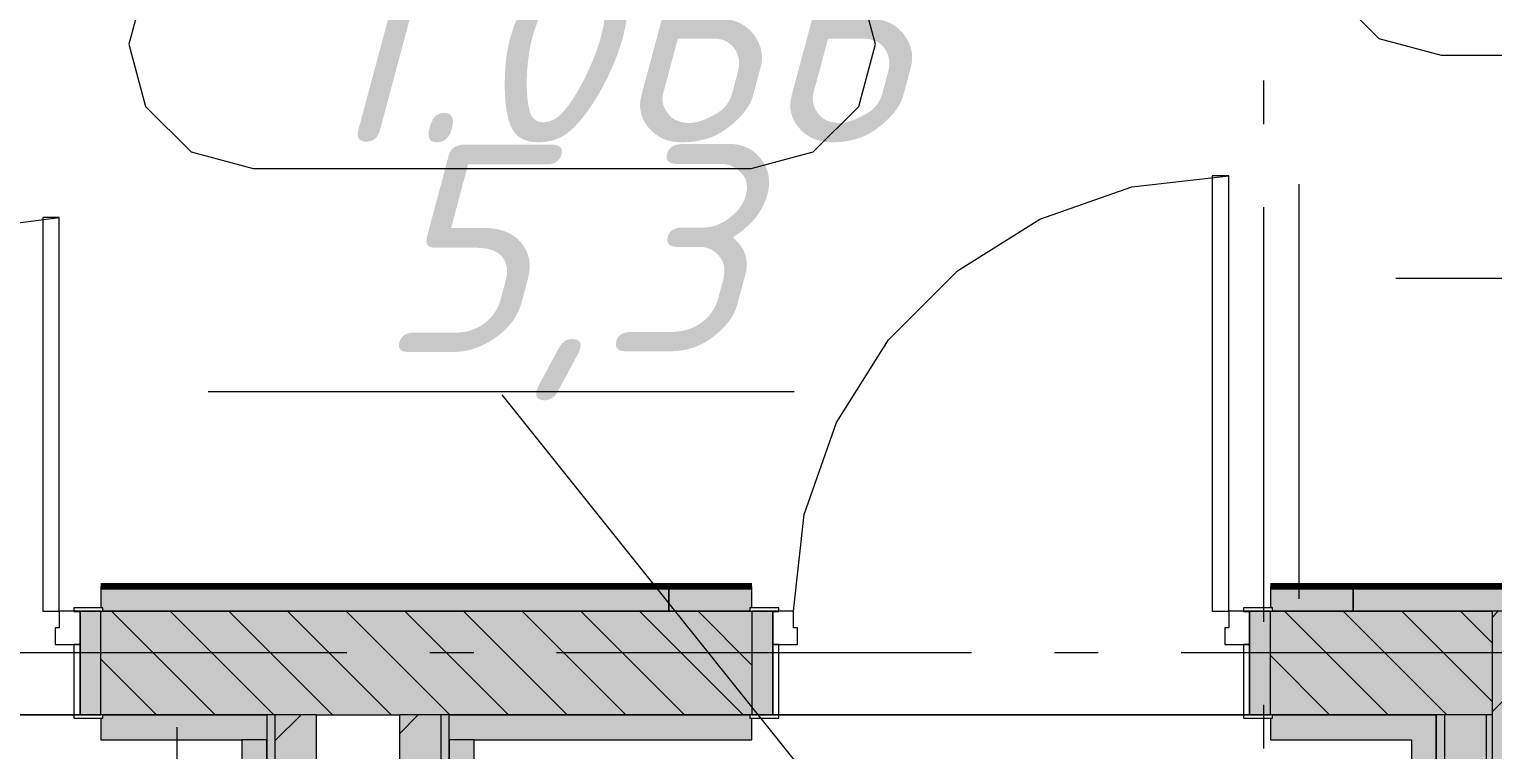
# Model space of a CAD drawing. Header units: millimetres. Extents: x -537608 to 253996, y -217170 to 186033.
# Drawn here: x -358903 to -355375, y -204334 to -202596 of the extents above; entities that cross this region are included whole.
import ezdxf

# ---------------------------------------------------------------- set-up
doc = ezdxf.new("R2010")
doc.units = ezdxf.units.MM
doc.layers.add('16) Лак 1.6м', color=160, linetype='Continuous', lineweight=90)
doc.layers.add('PDF _Геометрия', color=7, linetype='Continuous')
doc.layers.add('PDF _Текст', color=7, linetype='Continuous')
doc.layers.add('PDF _Сплошная заливка', color=7, linetype='Continuous', true_color=0xffffff)
doc.styles.add('PDF ISOCPEUR Italic', font='isocpeui.ttf')

msp = doc.modelspace()

# ---------------------------------------------------------------- hatches: boundary and pattern name
at = {"layer": 'PDF _Сплошная заливка', "true_color": 0xff7d7d, "transparency": 33554559}
h = msp.add_hatch(color=11, dxfattribs=at)
h.paths.add_polyline_path([(-357533.854, -203999.6527), (-357360.8599, -203999.6527), (-357360.8599, -203939.6542), (-358730.8624, -203939.6542), (-358730.8624, -203991.6523), (-358725.8589, -203991.6523), (-358725.8589, -203999.6527), (-358377.1234, -203999.6527)], flags=0)
h.paths.add_polyline_path([(-360476.2026, -203999.6527), (-359885.8624, -203999.6527), (-359885.8624, -203991.6523), (-359880.859, -203991.6523), (-359880.859, -203939.6542), (-360476.2026, -203939.6542)], flags=0)
at = {"layer": 'PDF _Сплошная заливка', "true_color": 0x93bf4f, "transparency": 33554559}
h = msp.add_hatch(color=73, dxfattribs=at)
h.paths.add_polyline_path([(-357165.8624, -203999.6527), (-357165.8624, -203991.6523), (-357160.859, -203991.6523), (-357160.859, -203939.6542), (-357360.8599, -203939.6542), (-357360.8599, -203999.6527)], flags=0)
h.paths.add_polyline_path([(-355847.3154, -203999.6527), (-355710.8611, -203999.6527), (-355710.8611, -203939.6542), (-355910.862, -203939.6542), (-355910.862, -203991.6523), (-355905.8586, -203991.6523), (-355905.8586, -203999.6527)], flags=0)
at = {"layer": 'PDF _Сплошная заливка', "true_color": 0xff7d7d, "transparency": 33554559}
h = msp.add_hatch(color=11, dxfattribs=at)
h.paths.add_polyline_path([(-321426.1849, -203999.6527), (-321123.1866, -203999.6527), (-321123.1866, -203939.6542), (-321816.1883, -203939.6542), (-321816.1883, -203999.6527), (-321694.9038, -203999.6527)], flags=0)
h.paths.add_polyline_path([(-323926.1873, -203999.6527), (-323576.1858, -203999.6527), (-323576.1858, -203939.6542), (-334776.1922, -203939.6542), (-334776.1922, -203999.6527), (-324426.1895, -203999.6527)], flags=0)
h.paths.add_polyline_path([(-335476.1953, -203999.6527), (-335476.1953, -203939.6542), (-335716.1895, -203939.6542), (-335716.1895, -203999.6527), (-335608.8518, -203999.6527)], flags=0)
h.paths.add_polyline_path([(-339976.1894, -203999.6527), (-336416.1926, -203999.6527), (-336416.1926, -203939.6542), (-340318.0442, -203939.6542), (-340318.0442, -203999.6527)], flags=0)
h.paths.add_polyline_path([(-344884.8143, -203999.6527), (-342086.197, -203999.6527), (-342086.197, -203939.6542), (-349226.1959, -203939.6542), (-349226.1959, -203999.6527), (-345356.1994, -203999.6527)], flags=0)
h.paths.add_polyline_path([(-350876.1946, -203999.6527), (-350436.1995, -203999.6527), (-350436.1995, -203939.6542), (-351896.1957, -203939.6542), (-351896.1957, -203991.6523), (-351891.2008, -203991.6523), (-351891.2008, -203999.6527), (-351376.1968, -203999.6527)], flags=0)
h.paths.add_polyline_path([(-353596.1945, -203999.6527), (-353051.1956, -203999.6527), (-353051.1956, -203991.6523), (-353046.2007, -203991.6523), (-353046.2007, -203939.6542), (-353626.1981, -203939.6542), (-353626.1981, -203991.6523), (-353596.1945, -203991.6523), (-353596.1945, -203996.5524)], flags=0)
h.paths.add_polyline_path([(-354606.1973, -203999.6527), (-354606.1973, -203991.6523), (-354576.2023, -203991.6523), (-354576.2023, -203939.6542), (-355710.8611, -203939.6542), (-355710.8611, -203999.6527), (-354876.195, -203999.6527)], flags=0)
at = {"layer": 'PDF _Сплошная заливка', "transparency": 33554559}
h = msp.add_hatch(color=256, dxfattribs=at)
h.paths.add_polyline_path([(-355376.1973, -204249.6538), (-355376.1973, -203999.6527), (-355910.862, -203999.6527), (-355910.862, -204249.6538), (-355390.8545, -204249.6538)], flags=0)
h.paths.add_polyline_path([(-358725.8589, -204249.6538), (-357160.859, -204249.6538), (-357160.859, -203999.6527), (-358730.8624, -203999.6527), (-358730.8624, -204249.6538)], flags=0)
h.paths.add_polyline_path([(-359885.8624, -204249.6538), (-359880.859, -204249.6538), (-359880.859, -203999.6527), (-359976.2004, -203999.6527), (-359976.2004, -204249.6538)], flags=0)
at = {"layer": 'PDF _Сплошная заливка', "true_color": 0x2254ff, "transparency": 33554559}
h = msp.add_hatch(color=160, dxfattribs=at)
h.paths.add_polyline_path([(-358730.8624, -204309.6524), (-358330.8606, -204309.6524), (-358330.8606, -204249.6538), (-358725.8589, -204250.5365), (-358725.8589, -204257.6542), (-358730.8624, -204257.6542)], flags=0)
h.paths.add_polyline_path([(-359976.2004, -204309.6524), (-359880.859, -204309.6524), (-359880.859, -204257.6542), (-359885.8624, -204257.6542), (-359885.8624, -204249.6538), (-359976.2004, -204249.6538)], flags=0)
at = {"layer": 'PDF _Сплошная заливка', "transparency": 33554559}
for points in [[(-358310.864, -207127.0692), (-358210.8636, -207127.0692), (-358210.8636, -204249.6538), (-358310.864, -204249.6538), (-358310.864, -207027.0688)], [(-357910.8622, -206420.082), (-357890.857, -206420.082), (-357890.857, -204249.6538), (-357910.8622, -204249.6538), (-357910.8622, -205334.3985)], [(-355510.8603, -206480.0805), (-355490.855, -206480.0805), (-355490.855, -204249.6538), (-355510.8603, -204249.6538), (-355510.8603, -205334.3985)], [(-355370.8579, -206480.0805), (-355370.8579, -204499.6549), (-355376.1973, -204499.6549), (-355376.1973, -204249.6538), (-355390.8545, -204249.6538), (-355390.8545, -206480.0805)]]:
    msp.add_hatch(color=256, dxfattribs=at).paths.add_polyline_path(points)
at = {"layer": 'PDF _Сплошная заливка', "true_color": 0xbce362, "transparency": 33554559}
h = msp.add_hatch(color=63, dxfattribs=at)
h.paths.add_polyline_path([(-355510.8603, -204309.6524), (-355510.8603, -204249.6538), (-355905.8586, -204250.5365), (-355905.8586, -204257.6542), (-355910.862, -204257.6542), (-355910.862, -204309.6524), (-355570.8588, -204309.6524)], flags=0)
h.paths.add_polyline_path([(-357890.857, -204309.6524), (-357160.859, -204309.6524), (-357160.859, -204257.6542), (-357165.8624, -204257.6542), (-357165.8624, -204249.6538), (-357890.857, -204249.6538)], flags=0)
at = {"layer": 'PDF _Сплошная заливка', "true_color": 0xb32d2d, "transparency": 33554559}
h = msp.add_hatch(color=15, dxfattribs=at)
h.paths.add_polyline_path([(-358390.8592, -207007.0678), (-358330.8606, -207007.0678), (-358330.8606, -206713.689), (-358390.8592, -206713.689), (-358390.8592, -206947.065)], flags=0)
h.paths.add_polyline_path([(-358377.1234, -204513.6879), (-358330.8606, -204513.6879), (-358330.8606, -204309.6524), (-358390.8592, -204309.6524), (-358390.8592, -204513.6879)], flags=0)

# ---------------------------------------------------------------- linework, layer by layer
at = {"layer": '16) Лак 1.6м'}
for p, q in [((-357360.8599, -203939.6542), (-358730.8624, -203939.6542)), ((-357160.859, -203939.6542), (-357360.8599, -203939.6542)), ((-355710.8611, -203939.6542), (-355910.862, -203939.6542)), ((-354576.2023, -203939.6542), (-355710.8611, -203939.6542))]:
    msp.add_line(p, q, dxfattribs=at)
at = {"layer": 'PDF _Геометрия', "color": 253, "lineweight": 9, "true_color": 0xaaaaaa}
for p, q in [((-358622.8961, -202481.882), (-358663.0874, -202631.8827)), ((-356863.088, -202631.8827), (-356903.2795, -202481.882)), ((-355759.1218, -202508.4237), (-355649.3124, -202618.2308)), ((-358663.0874, -202631.8827), (-358622.8961, -202781.8833)), ((-356903.2795, -202781.8833), (-356863.088, -202631.8827)), ((-355649.3124, -202618.2308), (-355499.3118, -202658.4222)), ((-355499.3118, -202658.4222), (-354299.3065, -202658.4222)), ((-355926.1997, -202825.0759), (-355926.1997, -202719.2432)), ((-358622.8961, -202781.8833), (-358513.0868, -202891.6905)), ((-357013.0887, -202891.6905), (-356903.2795, -202781.8833)), ((-358513.0868, -202891.6905), (-358363.0861, -202931.8819)), ((-357163.0894, -202931.8819), (-357013.0887, -202891.6905)), ((-358363.0861, -202931.8819), (-357163.0894, -202931.8819)), ((-355926.1997, -204025.0791), (-355926.1997, -203025.0768)), ((-355608.346, -203196.4585), (-354195.4393, -203196.4585)), ((-358472.129, -203469.9182), (-357059.2137, -203469.9182)), ((-356685.3573, -204825.1257), (-357763.0835, -203477.3287)), ((-358137.5512, -204099.6531), (-359137.5556, -204099.6531)), ((-357831.7196, -204099.6531), (-357937.5503, -204099.6531)), ((-356631.7143, -204099.6531), (-357631.7188, -204099.6531)), ((-356325.8828, -204099.6531), (-356431.7134, -204099.6531)), ((-355125.8861, -204099.6531), (-356125.8819, -204099.6531)), ((-355926.1997, -204330.9106), (-355926.1997, -204225.0757)), ((-357410.8601, -204249.6538), (-357403.8587, -204249.6538))]:
    msp.add_line(p, q, dxfattribs=at)
at = {"layer": 'PDF _Геометрия', "lineweight": 9}
for p, q in [((-356244.5097, -202975.9787), (-356010.8624, -202949.6545)), ((-356010.8624, -202949.6545), (-356050.8558, -202949.6545)), ((-356050.8558, -202949.6545), (-356050.8558, -203999.6527)), ((-356010.8624, -203999.6527), (-356010.8624, -202949.6545)), ((-355841.4163, -203969.6535), (-355841.4163, -202969.6533)), ((-356466.4363, -203053.6358), (-356244.5097, -202975.9787)), ((-359076.7389, -203082.0247), (-358830.8629, -203049.6528)), ((-358830.8629, -203049.6528), (-358870.8562, -203049.6528)), ((-358870.8562, -203049.6528), (-358870.8562, -203999.6527)), ((-358830.8629, -203999.6527), (-358830.8629, -203049.6528)), ((-356665.5243, -203178.731), (-356466.4363, -203053.6358)), ((-356831.7841, -203344.9887), (-356665.5243, -203178.731)), ((-356956.8794, -203544.0746), (-356831.7841, -203344.9887)), ((-357034.5321, -203766.0054), (-356956.8794, -203544.0746)), ((-357060.8585, -203999.6527), (-357034.5321, -203766.0054)), ((-358730.8624, -203939.6542), (-358730.8624, -203991.6523)), ((-357360.8599, -203939.6542), (-357360.8599, -203999.6527)), ((-357360.8599, -203999.6527), (-357360.8599, -203939.6542)), ((-357160.859, -203991.6523), (-357160.859, -203939.6542)), ((-355910.862, -203939.6542), (-355910.862, -203991.6523)), ((-355710.8611, -203939.6542), (-355710.8611, -203999.6527)), ((-355710.8611, -203999.6527), (-355710.8611, -203939.6542)), ((-358725.8589, -203991.6523), (-358795.8558, -203991.6523)), ((-358795.8558, -203991.6523), (-358795.8558, -203999.6527)), ((-358725.8589, -203999.6527), (-358725.8589, -203991.6523)), ((-357095.8569, -203991.6523), (-357165.8624, -203991.6523)), ((-357165.8624, -203991.6523), (-357165.8624, -203999.6527)), ((-357095.8569, -203999.6527), (-357095.8569, -203991.6523)), ((-355905.8586, -203991.6523), (-355975.8555, -203991.6523)), ((-355975.8555, -203991.6523), (-355975.8555, -203999.6527)), ((-355905.8586, -203999.6527), (-355905.8586, -203991.6523)), ((-358870.8562, -203999.6527), (-358830.8629, -203999.6527)), ((-358830.8629, -203999.6527), (-358830.8629, -204039.6546)), ((-358780.8626, -203999.6527), (-358830.8629, -203999.6527)), ((-358780.8626, -203999.6527), (-358795.8558, -203999.6527)), ((-358795.8558, -203999.6527), (-358795.8558, -204000.656)), ((-358795.8558, -203999.6527), (-358725.8589, -203999.6527)), ((-358795.8558, -204000.656), (-358780.8626, -204000.656)), ((-358780.8626, -204079.6522), (-358780.8626, -203999.6527)), ((-358730.8624, -203999.6527), (-358780.8626, -203999.6527)), ((-358780.8626, -203999.6527), (-358780.8626, -204249.6538)), ((-358780.8626, -204000.656), (-358780.8626, -203999.6527)), ((-358730.8624, -204249.6538), (-358730.8624, -203999.6527)), ((-357360.8599, -203999.6527), (-358725.8589, -203999.6527)), ((-358725.8589, -203999.6527), (-357360.8599, -203999.6527)), ((-358455.0603, -204249.6538), (-358705.0528, -203999.6527)), ((-358313.6371, -204249.6538), (-358563.6381, -203999.6527)), ((-358172.2137, -204249.6538), (-358422.2148, -203999.6527)), ((-358030.7904, -204249.6538), (-358280.7916, -203999.6527)), ((-357889.3672, -204249.6538), (-358139.3683, -203999.6527)), ((-357747.9525, -204249.6538), (-357997.9536, -203999.6527)), ((-357606.5292, -204249.6538), (-357856.5303, -203999.6527)), ((-357465.1059, -204249.6538), (-357715.107, -203999.6527)), ((-357323.6826, -204249.6538), (-357573.6837, -203999.6527)), ((-357182.2679, -204249.6538), (-357432.2604, -203999.6527)), ((-357360.8599, -203999.6527), (-357165.8624, -203999.6527)), ((-357165.8624, -203999.6527), (-357360.8599, -203999.6527)), ((-357160.859, -204129.6352), (-357290.8457, -203999.6527)), ((-357165.8624, -203999.6527), (-357095.8569, -203999.6527)), ((-357110.8587, -203999.6527), (-357160.859, -203999.6527)), ((-357160.859, -203999.6527), (-357160.859, -204249.6538)), ((-357060.8585, -203999.6527), (-357110.8587, -203999.6527)), ((-357110.8587, -203999.6527), (-357110.8587, -204079.6522)), ((-357110.8587, -204249.6538), (-357110.8587, -203999.6527)), ((-357095.8569, -203999.6527), (-357110.8587, -203999.6527)), ((-357110.8587, -203999.6527), (-357110.8587, -204000.656)), ((-357110.8587, -204000.656), (-357095.8569, -204000.656)), ((-357095.8569, -204000.656), (-357095.8569, -203999.6527)), ((-357060.8585, -204039.6546), (-357060.8585, -203999.6527)), ((-356050.8558, -203999.6527), (-356010.8624, -203999.6527)), ((-356010.8624, -203999.6527), (-356010.8624, -204039.6546)), ((-355960.8622, -203999.6527), (-356010.8624, -203999.6527)), ((-355960.8622, -203999.6527), (-355975.8555, -203999.6527)), ((-355975.8555, -203999.6527), (-355975.8555, -204000.656)), ((-355975.8555, -203999.6527), (-355905.8586, -203999.6527)), ((-355975.8555, -204000.656), (-355960.8622, -204000.656)), ((-355960.8622, -204079.6522), (-355960.8622, -203999.6527)), ((-355910.862, -203999.6527), (-355960.8622, -203999.6527)), ((-355960.8622, -203999.6527), (-355960.8622, -204249.6538)), ((-355960.8622, -204000.656), (-355960.8622, -203999.6527)), ((-355910.862, -204249.6538), (-355910.862, -203999.6527)), ((-355710.8611, -203999.6527), (-355905.8586, -203999.6527)), ((-355905.8586, -203999.6527), (-355710.8611, -203999.6527)), ((-355626.6289, -204249.6538), (-355876.63, -203999.6527)), ((-355485.2057, -204249.6538), (-355735.2068, -203999.6527)), ((-355710.8611, -203999.6527), (-355376.1973, -203999.6527)), ((-355376.1973, -203999.6527), (-355710.8611, -203999.6527)), ((-355376.1973, -204217.2389), (-355593.7835, -203999.6527)), ((-355376.1973, -204075.8199), (-355452.3601, -203999.6527)), ((-355376.1973, -204242.6653), (-355133.1889, -203999.6527)), ((-355376.1973, -204014.5683), (-355361.2816, -203999.6527)), ((-354876.195, -203999.6527), (-355376.1973, -203999.6527)), ((-355376.1973, -203999.6527), (-355376.1973, -204499.6549)), ((-358830.8629, -204039.6546), (-358840.8612, -204039.6546)), ((-358840.8612, -204039.6546), (-358840.8612, -204079.6522)), ((-357050.8602, -204039.6546), (-357060.8585, -204039.6546)), ((-357050.8602, -204079.6522), (-357050.8602, -204039.6546)), ((-356010.8624, -204039.6546), (-356020.8608, -204039.6546)), ((-356020.8608, -204039.6546), (-356020.8608, -204079.6522)), ((-358840.8612, -204079.6522), (-358780.8626, -204079.6522)), ((-358780.8626, -204079.6522), (-358795.8558, -204079.6522)), ((-358795.8558, -204079.6522), (-358795.8558, -204249.6538)), ((-358780.8626, -204249.6538), (-358780.8626, -204079.6522)), ((-357110.8587, -204079.6522), (-357050.8602, -204079.6522)), ((-357095.8569, -204079.6522), (-357110.8587, -204079.6522)), ((-357110.8587, -204079.6522), (-357110.8587, -204249.6538)), ((-357095.8569, -204249.6538), (-357095.8569, -204079.6522)), ((-356020.8608, -204079.6522), (-355960.8622, -204079.6522)), ((-355960.8622, -204079.6522), (-355975.8555, -204079.6522)), ((-355975.8555, -204079.6522), (-355975.8555, -204249.6538)), ((-355960.8622, -204249.6538), (-355960.8622, -204079.6522)), ((-358596.475, -204249.6538), (-358730.8624, -204115.2707)), ((-355768.0522, -204249.6538), (-355910.862, -204106.844)), ((-358795.8558, -204249.6538), (-358780.8626, -204249.6538)), ((-358725.8589, -204249.6538), (-358795.8558, -204249.6538)), ((-358795.8558, -204249.6538), (-358795.8558, -204257.6542)), ((-358795.8558, -204257.6542), (-358725.8589, -204257.6542)), ((-358780.8626, -204249.6538), (-358730.8624, -204249.6538)), ((-358730.8624, -204257.6542), (-358730.8624, -204309.6524)), ((-358725.8589, -204257.6542), (-358725.8589, -204249.6538)), ((-358330.8606, -204249.6538), (-358725.8589, -204249.6538)), ((-358725.8589, -204249.6538), (-358330.8606, -204249.6538)), ((-358310.864, -204249.6538), (-358330.8606, -204249.6538)), ((-358330.8606, -204249.6538), (-358330.8606, -204513.6879)), ((-358330.8606, -204249.6538), (-358330.8606, -204309.6524)), ((-358310.864, -204312.4124), (-358248.1011, -204249.6538)), ((-358210.8636, -204249.6538), (-358310.864, -204249.6538)), ((-358310.864, -204249.6538), (-358310.864, -207027.0688)), ((-358210.8636, -204649.6556), (-358210.8636, -204249.6538)), ((-358210.8636, -204249.6538), (-358010.8627, -204249.6538)), ((-358010.8627, -204295.2534), (-357965.2631, -204249.6538)), ((-357910.8622, -204249.6538), (-358010.8627, -204249.6538)), ((-358010.8627, -204249.6538), (-358010.8627, -206420.082)), ((-357890.857, -204249.6538), (-357910.8622, -204249.6538)), ((-357910.8622, -204249.6538), (-357910.8622, -206420.082)), ((-357890.857, -204309.6524), (-357890.857, -204249.6538)), ((-357890.857, -204309.6524), (-357890.857, -204249.6538)), ((-357890.857, -204249.6538), (-357165.8624, -204249.6538)), ((-357165.8624, -204249.6538), (-357890.857, -204249.6538)), ((-357095.8569, -204249.6538), (-357165.8624, -204249.6538)), ((-357165.8624, -204249.6538), (-357165.8624, -204257.6542)), ((-357165.8624, -204257.6542), (-357095.8569, -204257.6542)), ((-357160.859, -204249.6538), (-357110.8587, -204249.6538)), ((-357160.859, -204309.6524), (-357160.859, -204257.6542)), ((-357110.8587, -204249.6538), (-357095.8569, -204249.6538)), ((-357095.8569, -204257.6542), (-357095.8569, -204249.6538)), ((-355975.8555, -204249.6538), (-355960.8622, -204249.6538)), ((-355905.8586, -204249.6538), (-355975.8555, -204249.6538)), ((-355975.8555, -204249.6538), (-355975.8555, -204257.6542)), ((-355975.8555, -204257.6542), (-355905.8586, -204257.6542)), ((-355960.8622, -204249.6538), (-355910.862, -204249.6538)), ((-355909.4669, -204249.6538), (-355910.862, -204248.2673)), ((-355910.862, -204257.6542), (-355910.862, -204309.6524)), ((-355510.8603, -204249.6538), (-355905.8586, -204249.6538)), ((-355905.8586, -204249.6538), (-355510.8603, -204249.6538)), ((-355905.8586, -204257.6542), (-355905.8586, -204249.6538)), ((-355490.855, -204249.6538), (-355510.8603, -204249.6538)), ((-355510.8603, -204249.6538), (-355510.8603, -204309.6524)), ((-355510.8603, -204309.6524), (-355510.8603, -204249.6538)), ((-355390.8545, -204249.6538), (-355490.855, -204249.6538)), ((-355490.855, -204249.6538), (-355490.855, -206480.0805)), ((-355376.1973, -204249.6538), (-355390.8545, -204249.6538)), ((-355390.8545, -204249.6538), (-355390.8545, -206480.0805)), ((-358730.8624, -204309.6524), (-358390.8592, -204309.6524)), ((-358547.2154, -204279.6531), (-358547.2154, -204839.9036)), ((-358330.8606, -204309.6524), (-358390.8592, -204309.6524)), ((-358390.8592, -204309.6524), (-358390.8592, -204513.6879)), ((-358330.8606, -204513.6879), (-358330.8606, -204309.6524)), ((-357830.8585, -204309.6524), (-357890.857, -204309.6524)), ((-357890.857, -204309.6524), (-357890.857, -206310.0573)), ((-357890.857, -206310.0573), (-357890.857, -204309.6524)), ((-357830.8585, -206480.0805), (-357830.8585, -204309.6524)), ((-357830.8585, -204309.6524), (-357160.859, -204309.6524)), ((-355910.862, -204309.6524), (-355570.8588, -204309.6524)), ((-355570.8588, -204309.6524), (-355570.8588, -206420.082)), ((-355510.8603, -204309.6524), (-355510.8603, -206480.0805)), ((-355510.8603, -206480.0805), (-355510.8603, -204309.6524))]:
    msp.add_line(p, q, dxfattribs=at)
at = {"layer": 'PDF _Геометрия', "color": 9, "lineweight": 9, "true_color": 0xc0c0c0}
for p, q in [((-358795.8558, -204249.6538), (-359815.8569, -204249.6538)), ((-359815.8569, -204249.6538), (-358795.8558, -204249.6538)), ((-355975.8555, -204249.6538), (-357095.8569, -204249.6538)), ((-357095.8569, -204249.6538), (-355975.8555, -204249.6538))]:
    msp.add_line(p, q, dxfattribs=at)
at = {"layer": 'PDF _Сплошная заливка', "color": 7, "lineweight": 35, "true_color": 0xf4f4f4, "transparency": 33554559}
for points in [[(-358730.8624, -204249.6538), (-358730.8624, -203999.6527), (-358780.8626, -204249.6538), (-358780.8626, -203999.6527)], [(-357110.8587, -204249.6538), (-357110.8587, -203999.6527), (-357160.859, -204249.6538), (-357160.859, -203999.6527)], [(-355910.862, -204249.6538), (-355910.862, -203999.6527), (-355960.8622, -204249.6538), (-355960.8622, -203999.6527)]]:
    msp.add_solid(points, dxfattribs=at)
at = {"layer": 'PDF _Сплошная заливка', "lineweight": 35, "transparency": 33554559}
for points in [[(-355376.1973, -204499.6549), (-354876.195, -204499.6549), (-355376.1973, -203999.6527), (-354876.195, -203999.6527)], [(-358310.864, -207027.0688), (-358310.864, -204249.6538), (-358330.8606, -207027.0688), (-358330.8606, -204249.6538)], [(-357910.8622, -206420.082), (-357910.8622, -204249.6538), (-358010.8627, -206420.082), (-358010.8627, -204249.6538)], [(-355390.8545, -206500.0815), (-355390.8545, -204249.6538), (-355490.855, -206500.0815), (-355490.855, -204249.6538)]]:
    msp.add_solid(points, dxfattribs=at)
at = {"layer": 'PDF _Сплошная заливка', "color": 15, "lineweight": 35, "true_color": 0xb32d2d, "transparency": 33554559}
msp.add_solid([(-357830.8585, -206600.0819), (-357830.8585, -204309.6524), (-357890.857, -206600.0819), (-357890.857, -204309.6524)], dxfattribs=at)
at = {"layer": 'PDF _Сплошная заливка', "color": 63, "lineweight": 35, "true_color": 0xbce362, "transparency": 33554559}
msp.add_solid([(-355510.8603, -206480.0805), (-355510.8603, -204309.6524), (-355570.8588, -206480.0805), (-355570.8588, -204309.6524)], dxfattribs=at)

# ---------------------------------------------------------------- texts
at = {"layer": 'PDF _Текст', "char_height": 500, "attachment_point": 4, "style": 'PDF ISOCPEUR Italic'}
for s, insert in [('1.066', (-358244.4152, -202618.5947)), ('5,3', (-358065.4186, -203182.5439))]:
    msp.add_mtext(s, dxfattribs=dict(at, insert=insert))

doc.saveas('drawing.dxf')
